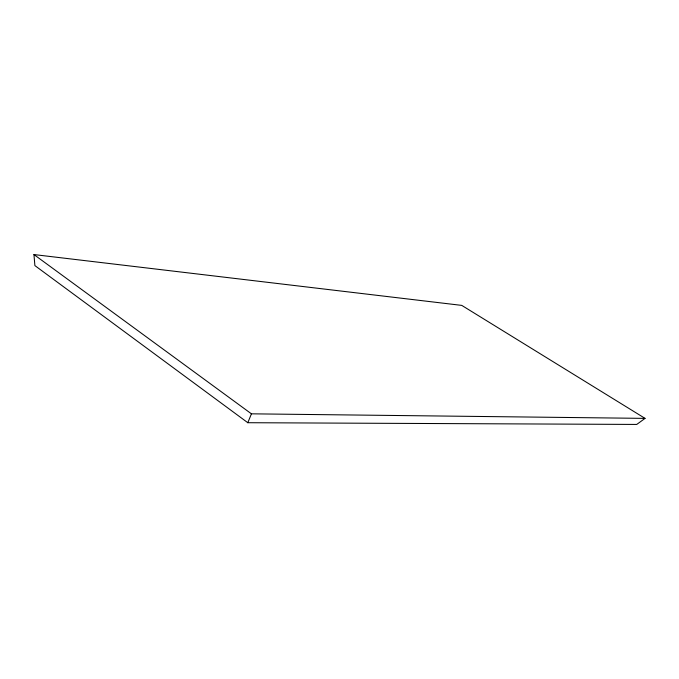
<?xml version="1.0" encoding="UTF-8"?>
<svg xmlns="http://www.w3.org/2000/svg" width="679" height="679" viewBox="0 0 679 679"><rect width="100%" height="100%" fill="white"/><g stroke="black" fill="none" stroke-linecap="round" stroke-linejoin="round"><path stroke-width="1.02" d="M247.81 422.711L251.434 413.825L645.05 418.383L636.741 424.434L247.81 422.711L34.892 265.599L33.95 254.566L461.754 305.389L645.05 418.383M33.95 254.566L251.434 413.825"/></g></svg>
